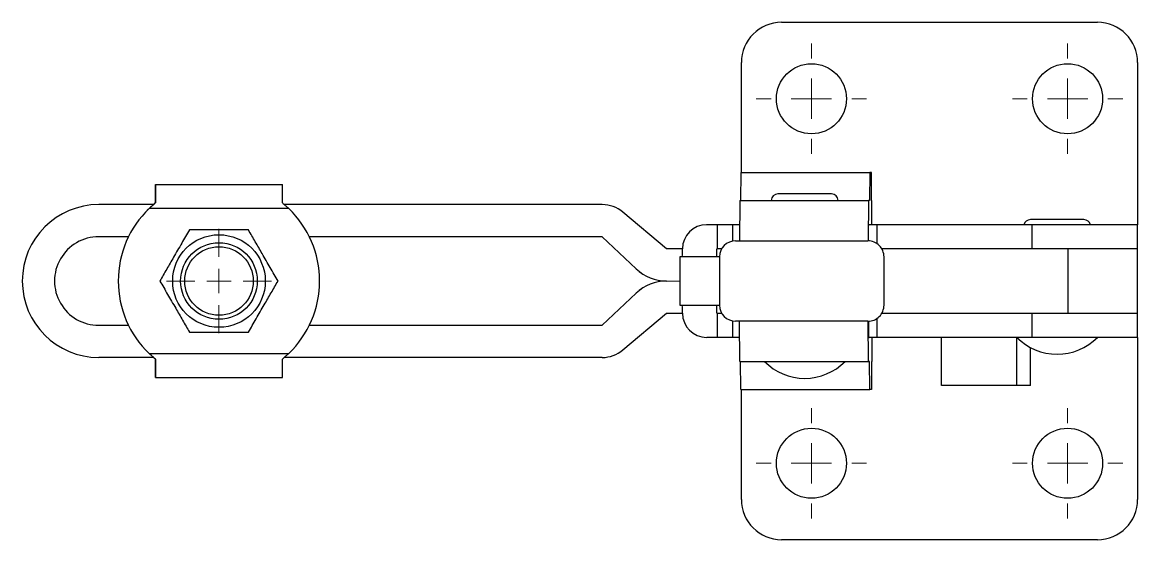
# Model space of a CAD drawing. Header units: millimetres. Extents: x 32 to 447, y 35 to 549.
# Drawn here: x 59.2 to 197.7, y 485 to 549.3 of the extents above; entities that cross this region are included whole.
import ezdxf

# ---------------------------------------------------------------- set-up
doc = ezdxf.new("R2010")
doc.units = ezdxf.units.MM
doc.linetypes.add('CENTER', pattern=[50.8, 31.75, -6.35, 6.35, -6.35])
doc.layers.add('CENTER', color=1, linetype='CENTER')

# ---------------------------------------------------------------- blocks, each defined once
blk = doc.blocks.new('SW_CENTERMARKSYMBOL_6')
at = {"color": 0, "linetype": 'Continuous', "lineweight": 0}
for p, q in [((0, 5), (0, 6.85)), ((0, 0), (0, 2.5)), ((-5, 0), (-6.85, 0)), ((0, 0), (-2.5, 0)), ((0, 0), (0, -2.5)), ((0, 0), (2.5, 0)), ((5, 0), (6.85, 0)), ((0, -5), (0, -6.85))]:
    blk.add_line(p, q, dxfattribs=at)
blk = doc.blocks.new('SW_CENTERMARKSYMBOL_7')
at = {"color": 0, "linetype": 'Continuous', "lineweight": 0}
for p, q in [((0, 5), (0, 6.85)), ((0, 0), (0, 2.5)), ((-5, 0), (-6.85, 0)), ((0, 0), (-2.5, 0)), ((0, 0), (0, -2.5)), ((0, 0), (2.5, 0)), ((5, 0), (6.85, 0)), ((0, -5), (0, -6.85))]:
    blk.add_line(p, q, dxfattribs=at)
blk = doc.blocks.new('SW_CENTERMARKSYMBOL_8')
at = {"color": 0, "linetype": 'Continuous', "lineweight": 0}
for p, q in [((0, 5), (0, 6.85)), ((0, 0), (0, 2.5)), ((-5, 0), (-6.85, 0)), ((0, 0), (-2.5, 0)), ((0, 0), (0, -2.5)), ((0, 0), (2.5, 0)), ((5, 0), (6.85, 0)), ((0, -5), (0, -6.85))]:
    blk.add_line(p, q, dxfattribs=at)
blk = doc.blocks.new('SW_CENTERMARKSYMBOL_9')
at = {"color": 0, "linetype": 'Continuous', "lineweight": 0}
for p, q in [((0, 5), (0, 6.85)), ((0, 0), (0, 2.5)), ((-5, 0), (-6.85, 0)), ((0, 0), (-2.5, 0)), ((0, 0), (0, -2.5)), ((0, 0), (2.5, 0)), ((5, 0), (6.85, 0)), ((0, -5), (0, -6.85))]:
    blk.add_line(p, q, dxfattribs=at)
blk = doc.blocks.new('SW_CENTERMARKSYMBOL_0')
at = {"color": 0, "linetype": 'Continuous', "lineweight": 0}
for p, q in [((0, 3), (0, 6.5)), ((0, 0), (0, 1.5)), ((-3, 0), (-6.5, 0)), ((0, 0), (-1.5, 0)), ((0, 0), (0, -1.5)), ((0, 0), (1.5, 0)), ((3, 0), (6.5, 0)), ((0, -3), (0, -6.5))]:
    blk.add_line(p, q, dxfattribs=at)

msp = doc.modelspace()

# ---------------------------------------------------------------- linework, layer by layer
at = {"color": 7, "linetype": 'Continuous'}
for p, q in [((153.51, 549.34), (192.71, 549.34)), ((148.51, 530.69), (148.51, 544.34)), ((197.71, 544.34), (197.71, 524.19)), ((148.45, 530.69), (148.42, 527.19)), ((148.45, 530.69), (164.45, 530.69)), ((164.45, 530.69), (164.42, 527.19)), ((164.65, 530.69), (164.45, 530.69)), ((164.67, 527.19), (164.65, 530.69)), ((75.75, 527.19), (75.75, 529.19)), ((75.75, 529.19), (75.76, 529.19)), ((75.75, 529.19), (75.75, 529.19)), ((75.76, 529.19), (91.53, 529.19)), ((75.76, 529.19), (75.76, 527.19)), ((75.76, 529.19), (75.76, 529.19)), ((159.7, 528.02), (153.05, 528.02)), ((75.52, 526.69), (68.73, 526.69)), ((68.73, 526.69), (68.73, 526.69)), ((75.75, 527.19), (75.76, 527.19)), ((75.75, 526.97), (75.75, 527.19)), ((75.76, 526.97), (75.75, 526.97)), ((75.75, 526.89), (75.75, 526.89)), ((75.76, 527.19), (75.76, 526.97)), ((75.76, 526.89), (75.76, 526.89)), ((131.23, 526.69), (91.75, 526.69)), ((148.3, 527.19), (148.26, 522.19)), ((148.3, 527.19), (164.3, 527.19)), ((164.3, 527.19), (164.26, 522.19)), ((164.42, 527.19), (164.3, 527.19)), ((164.71, 527.19), (164.67, 527.19)), ((164.71, 524.19), (164.71, 527.19)), ((92.32, 526.19), (74.97, 526.19)), ((139.23, 521.19), (133.8, 525.75)), ((79.98, 523.54), (79.98, 523.54)), ((145.49, 524.19), (144.2, 524.19)), ((145.49, 524.19), (145.49, 521.19)), ((147.4, 524.19), (145.49, 524.19)), ((148.28, 524.19), (147.4, 524.19)), ((147.4, 524.19), (147.4, 522.15)), ((164.29, 522.19), (164.31, 524.19)), ((164.31, 524.19), (164.36, 524.19)), ((165.38, 524.19), (164.36, 524.19)), ((165.21, 524.19), (164.43, 524.19)), ((184.63, 524.19), (165.38, 524.19)), ((191.04, 524.82), (184.39, 524.82)), ((184.63, 521.19), (184.63, 524.19)), ((197.71, 524.19), (184.63, 524.19)), ((197.71, 521.19), (197.71, 524.19)), ((72.42, 522.69), (68.73, 522.69)), ((131.23, 522.69), (94.87, 522.69)), ((131.22, 522.69), (135.44, 518.7)), ((135.45, 518.7), (131.23, 522.69)), ((147.8, 522.19), (163.8, 522.19)), ((163.8, 522.19), (164.22, 522.19)), ((141.2, 521.19), (139.23, 521.19)), ((145.44, 521.19), (145.44, 520.19)), ((146.07, 521.19), (145.49, 521.19)), ((189.05, 521.19), (165.96, 521.19)), ((189.05, 521.19), (189.05, 513.19)), ((197.71, 521.19), (189.05, 521.19)), ((145.8, 520.19), (140.88, 520.19)), ((143.88, 520.19), (143.88, 520.19)), ((144.15, 520.19), (143.88, 520.19)), ((166.22, 514.19), (166.22, 520.19)), ((135.45, 518.7), (135.44, 518.7)), ((76.31, 517.19), (76.31, 517.19)), ((139.23, 517.19), (139.22, 517.19)), ((139.23, 517.19), (140.87, 517.2)), ((135.44, 515.69), (131.22, 511.69)), ((131.23, 511.69), (135.45, 515.69)), ((135.45, 515.69), (135.44, 515.69)), ((140.88, 514.19), (145.8, 514.19)), ((143.88, 514.19), (143.88, 514.19)), ((143.88, 514.19), (144.15, 514.19)), ((145.44, 514.19), (145.44, 513.19)), ((133.81, 508.63), (139.23, 513.19)), ((139.23, 513.19), (141.2, 513.19)), ((145.49, 513.19), (145.49, 510.19)), ((145.49, 513.19), (146.07, 513.19)), ((165.96, 513.19), (189.05, 513.19)), ((184.63, 510.19), (184.63, 513.19)), ((189.05, 513.19), (197.71, 513.19)), ((197.71, 510.19), (197.71, 513.19)), ((68.73, 511.69), (72.42, 511.69)), ((94.87, 511.69), (131.23, 511.69)), ((147.4, 512.23), (147.4, 510.19)), ((163.8, 512.19), (147.8, 512.19)), ((148.3, 507.19), (148.26, 512.19)), ((164.22, 512.19), (163.8, 512.19)), ((164.3, 507.19), (164.26, 512.19)), ((164.29, 512.19), (164.31, 510.19)), ((79.98, 510.84), (79.98, 510.84)), ((145.49, 510.19), (144.2, 510.19)), ((147.4, 510.19), (145.49, 510.19)), ((148.28, 510.19), (147.4, 510.19)), ((164.31, 510.19), (164.36, 510.19)), ((165.38, 510.19), (164.36, 510.19)), ((165.21, 510.19), (164.43, 510.19)), ((164.71, 510.19), (164.71, 507.19)), ((184.63, 510.19), (165.38, 510.19)), ((173.37, 504.19), (173.37, 510.19)), ((182.7, 504.19), (182.7, 510.19)), ((197.71, 510.19), (184.63, 510.19)), ((197.71, 510.19), (197.71, 490.04)), ((184.4, 504.19), (184.4, 508.93)), ((75.52, 507.69), (68.73, 507.69)), ((68.73, 507.69), (68.73, 507.69)), ((74.97, 508.19), (92.32, 508.19)), ((75.75, 507.49), (75.75, 507.49)), ((75.75, 507.19), (75.75, 507.41)), ((75.75, 507.41), (75.76, 507.41)), ((75.75, 505.19), (75.75, 507.19)), ((75.75, 507.19), (75.76, 507.19)), ((75.76, 507.49), (75.76, 507.49)), ((75.76, 507.41), (75.76, 507.19)), ((75.76, 507.19), (75.76, 505.19)), ((131.23, 507.69), (91.75, 507.69)), ((148.3, 507.19), (164.3, 507.19)), ((148.45, 503.69), (148.42, 507.19)), ((164.42, 507.19), (164.3, 507.19)), ((164.45, 503.69), (164.42, 507.19)), ((164.67, 507.19), (164.65, 503.69)), ((164.71, 507.19), (164.67, 507.19)), ((75.75, 505.19), (75.76, 505.19)), ((75.75, 505.19), (75.75, 505.19)), ((75.76, 505.19), (91.53, 505.19)), ((75.76, 505.19), (75.76, 505.19)), ((182.7, 504.19), (173.37, 504.19)), ((184.4, 504.19), (182.7, 504.19)), ((148.45, 503.69), (164.45, 503.69)), ((148.51, 490.04), (148.51, 503.69)), ((164.65, 503.69), (164.45, 503.69)), ((192.71, 485.04), (153.51, 485.04))]:
    msp.add_line(p, q, dxfattribs=at)
at = {"color": 7, "linetype": 'Continuous', "flags": 128}
for points in [[(75.75, 526.89), (75.75, 527.37), (75.75, 527.81), (75.75, 528.21), (75.75, 528.55), (75.75, 528.82), (75.75, 529.03), (75.75, 529.15), (75.75, 529.19)], [(75.76, 526.89), (75.76, 527.37), (75.76, 527.81), (75.76, 528.21), (75.76, 528.55), (75.76, 528.82), (75.76, 529.03), (75.76, 529.15), (75.76, 529.19)], [(91.53, 526.89), (91.53, 527.37), (91.53, 527.81), (91.53, 528.21), (91.53, 528.55), (91.53, 528.82), (91.53, 529.03), (91.53, 529.15), (91.53, 529.19)], [(75.75, 507.49), (75.75, 507.02), (75.75, 506.57), (75.75, 506.18), (75.75, 505.84), (75.75, 505.56), (75.75, 505.36), (75.75, 505.23), (75.75, 505.19)], [(75.76, 507.49), (75.76, 507.02), (75.76, 506.57), (75.76, 506.18), (75.76, 505.84), (75.76, 505.56), (75.76, 505.36), (75.76, 505.23), (75.76, 505.19)], [(91.53, 505.19), (91.53, 505.23), (91.53, 505.36), (91.53, 505.56), (91.53, 505.84), (91.53, 506.18), (91.53, 506.57), (91.53, 507.02), (91.53, 507.49)]]:
    msp.add_lwpolyline(points, dxfattribs=at)
at = {"color": 7, "linetype": 'Continuous'}
for centre, radius in [((157.21, 539.84), 4.35), ((189.01, 539.84), 4.35), ((83.65, 517.19), 5.75), ((83.65, 517.19), 4.76), ((157.21, 494.54), 4.35), ((189.01, 494.54), 4.35)]:
    msp.add_circle(centre, radius, dxfattribs=at)
at = {"color": 3, "linetype": 'Continuous'}
msp.add_circle((83.65, 517.19), 4.26, dxfattribs=at)
at = {"color": 7, "linetype": 'Continuous'}
for centre, radius, start, end in [((153.51, 544.34), 5, 90, 180), ((192.71, 544.34), 5, 0, 90), ((153.05, 527.19), 0.825, 90, 180), ((159.7, 527.19), 0.825, 0, 90), ((68.73, 517.19), 9.5, 90, 270), ((119.72, 526.88), 43.97, 179.8786, 179.9835), ((24.57, 526.87), 51.19, 0.0292, 0.1193), ((131.23, 522.69), 4, 49.9453, 90), ((83.64, 517.19), 12.5, 133.9454, 226.0546), ((83.64, 517.19), 12.5, 313.9455, 46.0545), ((144.2, 521.19), 3, 90.0256, 180.0256), ((184.39, 523.99), 0.825, 90, 165.9703), ((191.04, 523.99), 0.825, 14.0297, 90), ((68.73, 517.19), 5.5, 89.9999, 270.0001), ((147.8, 520.19), 2, 90, 180), ((164.22, 520.19), 2, 359.9995, 89.9997), ((135.25, 520.94), 5.95, 352.7561, 2.4029), ((139.22, 522.69), 5.5, 226.5652, 270), ((139.23, 522.69), 5.5, 226.5652, 270), ((139.22, 511.69), 5.5, 90, 133.4348), ((139.23, 511.69), 5.5, 90, 133.4348), ((135.25, 513.44), 5.95, 357.5971, 7.2439), ((147.8, 514.19), 2, 180, 270), ((164.22, 514.19), 2, 270.0003, 0.0005), ((144.2, 513.19), 3, 179.9744, 269.9744), ((187.71, 515.09), 7, 224.4352, 270), ((187.71, 515.09), 7, 270, 315.5648), ((131.23, 511.69), 4, 270.0001, 310.063), ((119.72, 507.5), 43.97, 180.0165, 180.1214), ((24.57, 507.52), 51.19, 359.8807, 359.9708), ((156.38, 512.09), 7, 224.4352, 270), ((156.38, 512.09), 7, 270, 315.5648), ((153.51, 490.04), 5, 180, 270), ((192.71, 490.04), 5, 270, 0)]:
    msp.add_arc(centre, radius, start, end, dxfattribs=at)
for points, knots in [([(75.76, 526.89), (75.69, 526.83), (75.52, 526.7), (75.15, 526.37), (74.89, 526.11), (74.75, 525.98)], [0, 0, 0, 0, 0.262596, 0.625122, 1, 1, 1, 1]), ([(75.75, 526.89), (75.69, 526.84), (75.62, 526.78), (75.52, 526.7), (75.51, 526.69)], [0, 0, 0, 0, 0.94172, 1, 1, 1, 1]), ([(79.98, 523.54), (79.66, 522.99), (79.02, 521.88), (78.06, 520.23), (77.15, 518.65), (76.59, 517.68), (76.31, 517.19)], [0, 0, 0, 0, 0.264602, 0.534942, 0.76534, 1, 1, 1, 1]), ([(87.31, 523.54), (87.02, 523.54), (86.13, 523.54), (84.58, 523.54), (82.39, 523.54), (80.87, 523.54), (79.98, 523.54)], [0, 0, 0, 0, 0.122649, 0.373056, 0.629555, 1, 1, 1, 1]), ([(90.98, 517.19), (90.66, 517.74), (90.02, 518.86), (89.06, 520.51), (88.15, 522.09), (87.59, 523.05), (87.31, 523.54)], [0, 0, 0, 0, 0.264602, 0.534941, 0.76534, 1, 1, 1, 1]), ([(76.31, 517.19), (76.63, 516.64), (77.27, 515.53), (78.23, 513.88), (79.14, 512.3), (79.7, 511.33), (79.98, 510.84)], [0, 0, 0, 0, 0.264602, 0.534942, 0.76534, 1, 1, 1, 1]), ([(87.31, 510.84), (87.63, 511.39), (88.27, 512.51), (89.23, 514.16), (90.14, 515.74), (90.7, 516.7), (90.98, 517.19)], [0, 0, 0, 0, 0.264602, 0.534942, 0.76534, 1, 1, 1, 1]), ([(79.98, 510.84), (80.87, 510.84), (82.37, 510.84), (84.56, 510.84), (86.11, 510.84), (87.02, 510.84), (87.31, 510.84)], [0, 0, 0, 0, 0.370444, 0.620522, 0.877351, 1, 1, 1, 1]), ([(75.76, 507.49), (75.69, 507.55), (75.52, 507.69), (75.15, 508.01), (74.89, 508.27), (74.75, 508.41)], [0, 0, 0, 0, 0.262596, 0.625122, 1, 1, 1, 1]), ([(75.75, 507.49), (75.69, 507.54), (75.62, 507.6), (75.52, 507.69), (75.51, 507.69)], [0, 0, 0, 0, 0.94172, 1, 1, 1, 1])]:
    msp.add_open_spline(points, degree=3, knots=knots, dxfattribs=at)
for points in [[(75.76, 526.89), (74.97, 526.19)], [(92.32, 526.19), (91.53, 526.89)], [(165.38, 521.82), (165.38, 524.19)], [(83.65, 521.95), (83.65, 521.95)], [(197.71, 513.19), (197.71, 521.19)], [(140.88, 520.19), (140.88, 514.19)], [(145.8, 520.19), (145.8, 514.19)], [(83.65, 512.43), (83.65, 512.43)], [(165.38, 510.19), (165.38, 512.56)], [(75.76, 507.49), (74.97, 508.19)], [(92.32, 508.19), (91.53, 507.49)]]:
    msp.add_open_spline(points, degree=1, dxfattribs=at)

# ---------------------------------------------------------------- block references
at = {"layer": 'CENTER', "color": 1, "linetype": 'CENTER'}
for name, p in [('SW_CENTERMARKSYMBOL_7', (157.21, 539.84)), ('SW_CENTERMARKSYMBOL_6', (189.01, 539.84)), ('SW_CENTERMARKSYMBOL_0', (83.65, 517.19)), ('SW_CENTERMARKSYMBOL_8', (157.21, 494.54)), ('SW_CENTERMARKSYMBOL_9', (189.01, 494.54))]:
    msp.add_blockref(name, p, dxfattribs=at)

doc.saveas('drawing.dxf')
